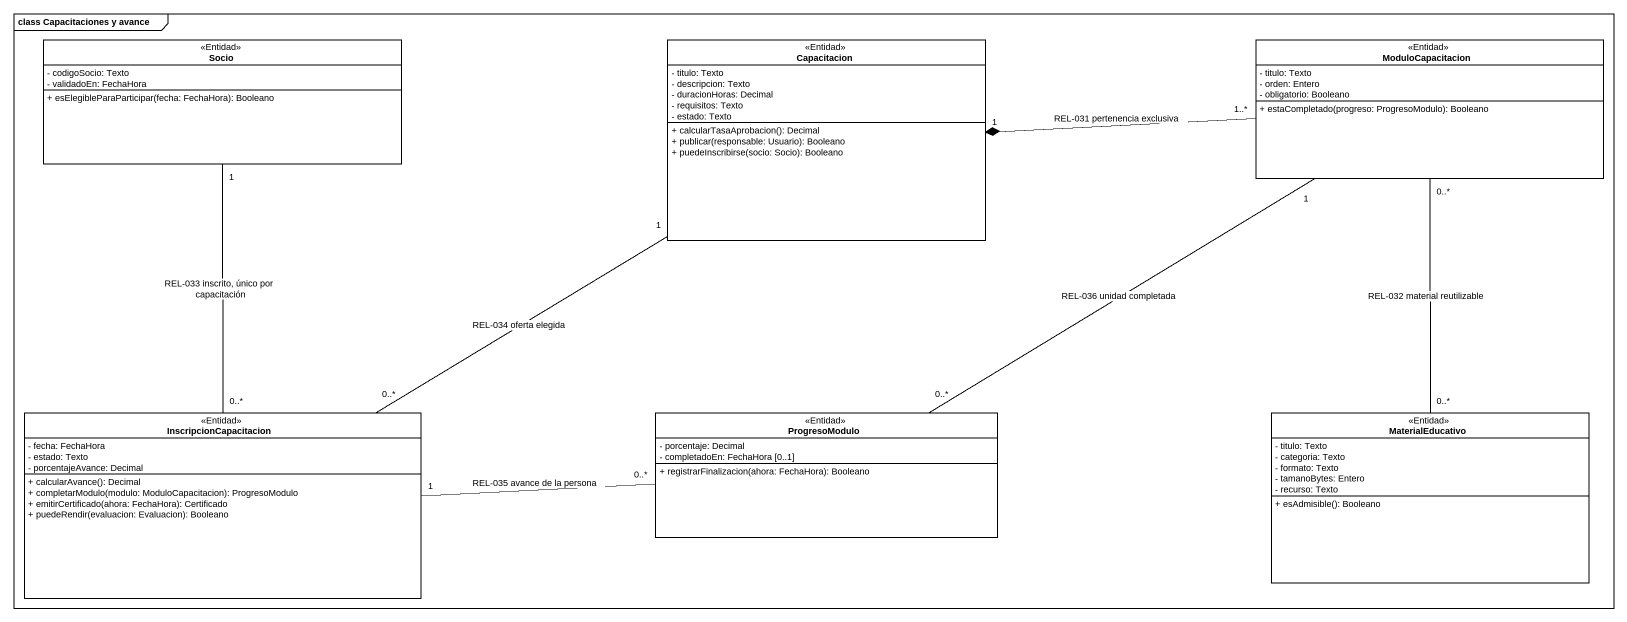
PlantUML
@startuml
mainframe class Capacitaciones y avance
hide circle
hide empty members
skinparam classAttributeIconSize 0
class Socio <<Entidad>> #FFFFFF {
  - codigoSocio: Texto
  - validadoEn: FechaHora
  + esElegibleParaParticipar(fecha: FechaHora): Booleano
}
class Capacitacion <<Entidad>> #FFFFFF {
  - titulo: Texto
  - descripcion: Texto
  - duracionHoras: Decimal
  - requisitos: Texto
  - estado: Texto
  + calcularTasaAprobacion(): Decimal
  + publicar(responsable: Usuario): Booleano
  + puedeInscribirse(socio: Socio): Booleano
}
class ModuloCapacitacion <<Entidad>> #FFFFFF {
  - titulo: Texto
  - orden: Entero
  - obligatorio: Booleano
  + estaCompletado(progreso: ProgresoModulo): Booleano
}
class InscripcionCapacitacion <<Entidad>> #FFFFFF {
  - fecha: FechaHora
  - estado: Texto
  - porcentajeAvance: Decimal
  + calcularAvance(): Decimal
  + completarModulo(modulo: ModuloCapacitacion): ProgresoModulo
  + emitirCertificado(ahora: FechaHora): Certificado
  + puedeRendir(evaluacion: Evaluacion): Booleano
}
class ProgresoModulo <<Entidad>> #FFFFFF {
  - porcentaje: Decimal
  - completadoEn: FechaHora [0..1]
  + registrarFinalizacion(ahora: FechaHora): Booleano
}
class MaterialEducativo <<Entidad>> #FFFFFF {
  - titulo: Texto
  - categoria: Texto
  - formato: Texto
  - tamanoBytes: Entero
  - recurso: Texto
  + esAdmisible(): Booleano
}
Socio "1" -- "0..*" InscripcionCapacitacion : REL-033 inscrito, único por capacitación
Capacitacion "1" *-right- "1..*" ModuloCapacitacion : REL-031 pertenencia exclusiva
Capacitacion "1" -- "0..*" InscripcionCapacitacion : REL-034 oferta elegida
ModuloCapacitacion "1" -- "0..*" ProgresoModulo : REL-036 unidad completada
ModuloCapacitacion "0..*" -- "0..*" MaterialEducativo : REL-032 material reutilizable
InscripcionCapacitacion "1" -right- "0..*" ProgresoModulo : REL-035 avance de la persona
@enduml
